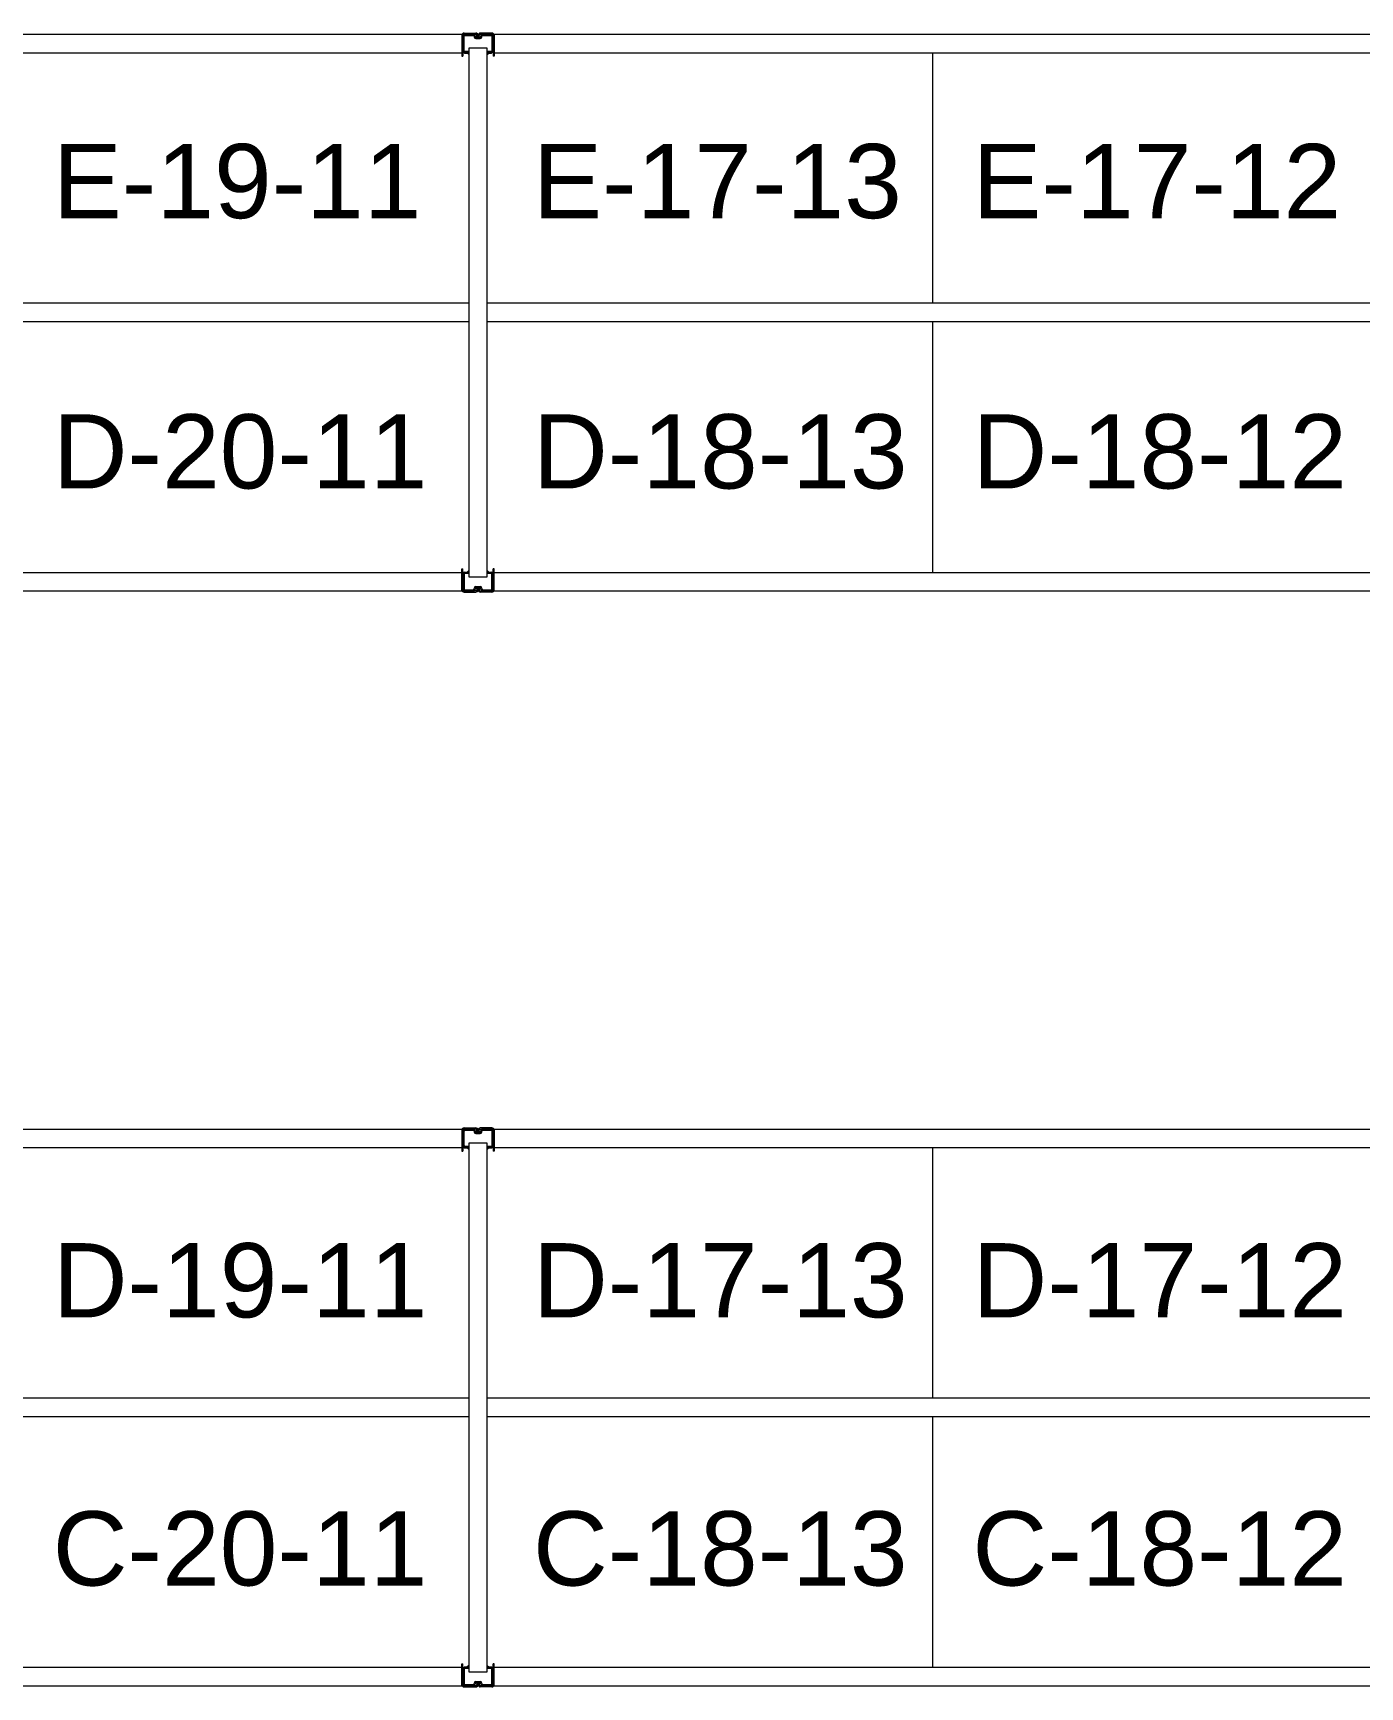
# Model space of a CAD drawing. Header units: inches. Extents: x 2743 to 10591, y -1604 to 5792.
# Drawn here: x 3371.4 to 3514.4, y 3691.9 to 3870.1 of the extents above; entities that cross this region are included whole.
import ezdxf

# ---------------------------------------------------------------- set-up
doc = ezdxf.new("R2010")
doc.units = ezdxf.units.IN
doc.header["$LTSCALE"] = 0.1875
doc.header["$MEASUREMENT"] = 0
for name, color, linetype, lineweight in [('22 Dimension', 7, 'Continuous', 5), ('32 Echelle', 160, 'Continuous', 15), ('33 Poutre', 30, 'Continuous', 15)]:
    doc.layers.add(name, color=color, linetype=linetype, lineweight=lineweight)
doc.styles.add('arial', font='')
doc.styles.get('arial').set_extended_font_data('Arial')

msp = doc.modelspace()

# ---------------------------------------------------------------- hatches: boundary and pattern name
at = {"layer": '32 Echelle'}
for points in [[(3418.33382, 3867.78941), (3418.33382, 3867.97691), (3418.14632, 3867.97691)], [(3418.33382, 3867.78941), (3418.33382, 3867.97691), (3418.14632, 3867.97691)], [(3420.33382, 3867.78941), (3420.33382, 3867.97691), (3420.52132, 3867.97691)], [(3420.33382, 3867.78941), (3420.33382, 3867.97691), (3420.52132, 3867.97691)], [(3418.33382, 3812.16441), (3418.33382, 3811.97691), (3418.14632, 3811.97691)], [(3418.33382, 3812.16441), (3418.33382, 3811.97691), (3418.14632, 3811.97691)], [(3420.33382, 3812.16441), (3420.33382, 3811.97691), (3420.52132, 3811.97691)], [(3420.33382, 3812.16441), (3420.33382, 3811.97691), (3420.52132, 3811.97691)], [(3418.33382, 3749.78941), (3418.33382, 3749.97691), (3418.14632, 3749.97691)], [(3418.33382, 3749.78941), (3418.33382, 3749.97691), (3418.14632, 3749.97691)], [(3420.33382, 3749.78941), (3420.33382, 3749.97691), (3420.52132, 3749.97691)], [(3420.33382, 3749.78941), (3420.33382, 3749.97691), (3420.52132, 3749.97691)], [(3418.33382, 3694.16441), (3418.33382, 3693.97691), (3418.14632, 3693.97691)], [(3418.33382, 3694.16441), (3418.33382, 3693.97691), (3418.14632, 3693.97691)], [(3420.33382, 3694.16441), (3420.33382, 3693.97691), (3420.52132, 3693.97691)], [(3420.33382, 3694.16441), (3420.33382, 3693.97691), (3420.52132, 3693.97691)]]:
    msp.add_hatch(color=256, dxfattribs=at).paths.add_polyline_path(points)

# ---------------------------------------------------------------- linework, layer by layer
at = {"layer": '22 Dimension'}
for p, q in [((3468.33382, 3840.97691), (3468.33382, 3867.97691)), ((3418.33382, 3840.97691), (3272.70882, 3840.97691)), ((3565.95882, 3840.97691), (3420.33382, 3840.97691)), ((3418.33382, 3838.97691), (3272.70882, 3838.97691)), ((3565.95882, 3838.97691), (3420.33382, 3838.97691)), ((3468.33382, 3811.97691), (3468.33382, 3838.97691)), ((3468.33382, 3722.97691), (3468.33382, 3749.97691)), ((3418.33382, 3722.97691), (3272.70882, 3722.97691)), ((3565.95882, 3722.97691), (3420.33382, 3722.97691)), ((3418.33382, 3720.97691), (3272.70882, 3720.97691)), ((3565.95882, 3720.97691), (3420.33382, 3720.97691)), ((3468.33382, 3693.97691), (3468.33382, 3720.97691))]:
    msp.add_line(p, q, dxfattribs=at)
at = {"layer": '32 Echelle', "linetype": 'Continuous', "lineweight": 25}
for p, q in [((3417.70886, 3869.79316), (3417.70886, 3868.16066)), ((3417.70886, 3869.79316), (3417.70886, 3868.16066)), ((3417.79886, 3868.16066), (3417.79886, 3869.79316)), ((3417.79886, 3868.16066), (3417.79886, 3869.79316)), ((3418.82145, 3869.97691), (3417.89261, 3869.97691)), ((3418.82145, 3869.97691), (3417.89261, 3869.97691)), ((3417.89261, 3869.88691), (3418.82145, 3869.88691)), ((3417.89261, 3869.88691), (3418.82145, 3869.88691)), ((3418.9111, 3869.82057), (3418.95501, 3869.67693)), ((3418.9111, 3869.82057), (3418.95501, 3869.67693)), ((3419.04108, 3869.70325), (3418.99717, 3869.84688)), ((3419.04108, 3869.70325), (3418.99717, 3869.84688)), ((3419.5369, 3869.63691), (3419.13073, 3869.63691)), ((3419.5369, 3869.63691), (3419.13073, 3869.63691)), ((3419.67047, 3869.84688), (3419.62655, 3869.70325)), ((3419.67047, 3869.84688), (3419.62655, 3869.70325)), ((3419.71262, 3869.67693), (3419.75653, 3869.82057)), ((3419.71262, 3869.67693), (3419.75653, 3869.82057)), ((3420.77502, 3869.97691), (3419.84619, 3869.97691)), ((3420.77502, 3869.97691), (3419.84619, 3869.97691)), ((3419.84619, 3869.88691), (3420.77502, 3869.88691)), ((3419.84619, 3869.88691), (3420.77502, 3869.88691)), ((3420.86877, 3869.79316), (3420.86877, 3868.16066)), ((3420.86877, 3869.79316), (3420.86877, 3868.16066)), ((3420.95877, 3868.16066), (3420.95877, 3869.79316)), ((3420.95877, 3868.16066), (3420.95877, 3869.79316)), ((3418.30886, 3868.06691), (3417.89261, 3868.06691)), ((3418.30886, 3868.06691), (3417.89261, 3868.06691)), ((3417.89261, 3867.97691), (3418.30886, 3867.97691)), ((3417.89261, 3867.97691), (3418.30886, 3867.97691)), ((3418.30886, 3867.97691), (3418.30886, 3868.06691)), ((3418.30886, 3867.97691), (3418.30886, 3868.06691)), ((3419.13073, 3869.54691), (3419.5369, 3869.54691)), ((3419.13073, 3869.54691), (3419.5369, 3869.54691)), ((3420.77502, 3868.06691), (3420.35877, 3868.06691)), ((3420.35877, 3868.06691), (3420.35877, 3867.97691)), ((3420.77502, 3868.06691), (3420.35877, 3868.06691)), ((3420.35877, 3868.06691), (3420.35877, 3867.97691)), ((3420.35877, 3867.97691), (3420.77502, 3867.97691)), ((3420.35877, 3867.97691), (3420.77502, 3867.97691)), ((3417.70886, 3810.16066), (3417.70886, 3811.79316)), ((3417.70886, 3810.16066), (3417.70886, 3811.79316)), ((3417.79886, 3811.79316), (3417.79886, 3810.16066)), ((3417.79886, 3811.79316), (3417.79886, 3810.16066)), ((3417.89261, 3811.97691), (3418.30886, 3811.97691)), ((3417.89261, 3811.97691), (3418.30886, 3811.97691)), ((3418.30886, 3811.88691), (3417.89261, 3811.88691)), ((3418.30886, 3811.88691), (3417.89261, 3811.88691)), ((3418.30886, 3811.97691), (3418.30886, 3811.88691)), ((3418.30886, 3811.97691), (3418.30886, 3811.88691)), ((3420.35877, 3811.97691), (3420.77502, 3811.97691)), ((3420.35877, 3811.88691), (3420.35877, 3811.97691)), ((3420.35877, 3811.97691), (3420.77502, 3811.97691)), ((3420.35877, 3811.88691), (3420.35877, 3811.97691)), ((3420.77502, 3811.88691), (3420.35877, 3811.88691)), ((3420.77502, 3811.88691), (3420.35877, 3811.88691)), ((3420.86877, 3810.16066), (3420.86877, 3811.79316)), ((3420.86877, 3810.16066), (3420.86877, 3811.79316)), ((3420.95877, 3811.79316), (3420.95877, 3810.16066)), ((3420.95877, 3811.79316), (3420.95877, 3810.16066)), ((3417.89261, 3810.06691), (3418.82145, 3810.06691)), ((3417.89261, 3810.06691), (3418.82145, 3810.06691)), ((3418.82145, 3809.97691), (3417.89261, 3809.97691)), ((3418.82145, 3809.97691), (3417.89261, 3809.97691)), ((3418.9111, 3810.13325), (3418.95501, 3810.27688)), ((3418.9111, 3810.13325), (3418.95501, 3810.27688)), ((3419.04108, 3810.25057), (3418.99717, 3810.10693)), ((3419.04108, 3810.25057), (3418.99717, 3810.10693)), ((3419.13073, 3810.40691), (3419.5369, 3810.40691)), ((3419.13073, 3810.40691), (3419.5369, 3810.40691)), ((3419.5369, 3810.31691), (3419.13073, 3810.31691)), ((3419.5369, 3810.31691), (3419.13073, 3810.31691)), ((3419.67047, 3810.10693), (3419.62655, 3810.25057)), ((3419.67047, 3810.10693), (3419.62655, 3810.25057)), ((3419.71262, 3810.27688), (3419.75653, 3810.13325)), ((3419.71262, 3810.27688), (3419.75653, 3810.13325)), ((3419.84619, 3810.06691), (3420.77502, 3810.06691)), ((3419.84619, 3810.06691), (3420.77502, 3810.06691)), ((3420.77502, 3809.97691), (3419.84619, 3809.97691)), ((3420.77502, 3809.97691), (3419.84619, 3809.97691)), ((3418.82145, 3751.97691), (3417.89261, 3751.97691)), ((3418.82145, 3751.97691), (3417.89261, 3751.97691)), ((3420.77502, 3751.97691), (3419.84619, 3751.97691)), ((3420.77502, 3751.97691), (3419.84619, 3751.97691)), ((3417.70886, 3751.79316), (3417.70886, 3750.16066)), ((3417.70886, 3751.79316), (3417.70886, 3750.16066)), ((3417.79886, 3750.16066), (3417.79886, 3751.79316)), ((3417.79886, 3750.16066), (3417.79886, 3751.79316)), ((3417.89261, 3751.88691), (3418.82145, 3751.88691)), ((3417.89261, 3751.88691), (3418.82145, 3751.88691)), ((3418.9111, 3751.82057), (3418.95501, 3751.67693)), ((3418.9111, 3751.82057), (3418.95501, 3751.67693)), ((3419.04108, 3751.70325), (3418.99717, 3751.84688)), ((3419.04108, 3751.70325), (3418.99717, 3751.84688)), ((3419.5369, 3751.63691), (3419.13073, 3751.63691)), ((3419.5369, 3751.63691), (3419.13073, 3751.63691)), ((3419.13073, 3751.54691), (3419.5369, 3751.54691)), ((3419.13073, 3751.54691), (3419.5369, 3751.54691)), ((3419.67047, 3751.84688), (3419.62655, 3751.70325)), ((3419.67047, 3751.84688), (3419.62655, 3751.70325)), ((3419.71262, 3751.67693), (3419.75653, 3751.82057)), ((3419.71262, 3751.67693), (3419.75653, 3751.82057)), ((3419.84619, 3751.88691), (3420.77502, 3751.88691)), ((3419.84619, 3751.88691), (3420.77502, 3751.88691)), ((3420.86877, 3751.79316), (3420.86877, 3750.16066)), ((3420.86877, 3751.79316), (3420.86877, 3750.16066)), ((3420.95877, 3750.16066), (3420.95877, 3751.79316)), ((3420.95877, 3750.16066), (3420.95877, 3751.79316)), ((3418.30886, 3750.06691), (3417.89261, 3750.06691)), ((3418.30886, 3750.06691), (3417.89261, 3750.06691)), ((3417.89261, 3749.97691), (3418.30886, 3749.97691)), ((3417.89261, 3749.97691), (3418.30886, 3749.97691)), ((3418.30886, 3749.97691), (3418.30886, 3750.06691)), ((3418.30886, 3749.97691), (3418.30886, 3750.06691)), ((3420.77502, 3750.06691), (3420.35877, 3750.06691)), ((3420.35877, 3750.06691), (3420.35877, 3749.97691)), ((3420.77502, 3750.06691), (3420.35877, 3750.06691)), ((3420.35877, 3750.06691), (3420.35877, 3749.97691)), ((3420.35877, 3749.97691), (3420.77502, 3749.97691)), ((3420.35877, 3749.97691), (3420.77502, 3749.97691)), ((3417.70886, 3692.16066), (3417.70886, 3693.79316)), ((3417.70886, 3692.16066), (3417.70886, 3693.79316)), ((3417.79886, 3693.79316), (3417.79886, 3692.16066)), ((3417.79886, 3693.79316), (3417.79886, 3692.16066)), ((3417.89261, 3693.97691), (3418.30886, 3693.97691)), ((3417.89261, 3693.97691), (3418.30886, 3693.97691)), ((3418.30886, 3693.88691), (3417.89261, 3693.88691)), ((3418.30886, 3693.88691), (3417.89261, 3693.88691)), ((3418.30886, 3693.97691), (3418.30886, 3693.88691)), ((3418.30886, 3693.97691), (3418.30886, 3693.88691)), ((3420.35877, 3693.97691), (3420.77502, 3693.97691)), ((3420.35877, 3693.88691), (3420.35877, 3693.97691)), ((3420.35877, 3693.97691), (3420.77502, 3693.97691)), ((3420.35877, 3693.88691), (3420.35877, 3693.97691)), ((3420.77502, 3693.88691), (3420.35877, 3693.88691)), ((3420.77502, 3693.88691), (3420.35877, 3693.88691)), ((3420.86877, 3692.16066), (3420.86877, 3693.79316)), ((3420.86877, 3692.16066), (3420.86877, 3693.79316)), ((3420.95877, 3693.79316), (3420.95877, 3692.16066)), ((3420.95877, 3693.79316), (3420.95877, 3692.16066)), ((3417.89261, 3692.06691), (3418.82145, 3692.06691)), ((3417.89261, 3692.06691), (3418.82145, 3692.06691)), ((3418.82145, 3691.97691), (3417.89261, 3691.97691)), ((3418.82145, 3691.97691), (3417.89261, 3691.97691)), ((3418.9111, 3692.13325), (3418.95501, 3692.27688)), ((3418.9111, 3692.13325), (3418.95501, 3692.27688)), ((3419.04108, 3692.25057), (3418.99717, 3692.10693)), ((3419.04108, 3692.25057), (3418.99717, 3692.10693)), ((3419.13073, 3692.40691), (3419.5369, 3692.40691)), ((3419.13073, 3692.40691), (3419.5369, 3692.40691)), ((3419.5369, 3692.31691), (3419.13073, 3692.31691)), ((3419.5369, 3692.31691), (3419.13073, 3692.31691)), ((3419.67047, 3692.10693), (3419.62655, 3692.25057)), ((3419.67047, 3692.10693), (3419.62655, 3692.25057)), ((3419.71262, 3692.27688), (3419.75653, 3692.13325)), ((3419.71262, 3692.27688), (3419.75653, 3692.13325)), ((3419.84619, 3692.06691), (3420.77502, 3692.06691)), ((3419.84619, 3692.06691), (3420.77502, 3692.06691)), ((3420.77502, 3691.97691), (3419.84619, 3691.97691)), ((3420.77502, 3691.97691), (3419.84619, 3691.97691))]:
    msp.add_line(p, q, dxfattribs=at)
at = {"layer": '32 Echelle'}
for p, q in [((3418.33382, 3867.97691), (3418.14632, 3867.97691)), ((3418.33382, 3867.78941), (3418.14632, 3867.97691)), ((3418.33382, 3867.97691), (3418.14632, 3867.97691)), ((3418.33382, 3867.78941), (3418.14632, 3867.97691)), ((3420.33382, 3868.47691), (3418.33382, 3868.47691)), ((3418.33382, 3868.47691), (3418.33382, 3811.47691)), ((3420.33382, 3868.47691), (3418.33382, 3868.47691)), ((3418.33382, 3868.47691), (3418.33382, 3811.47691)), ((3418.33382, 3867.78941), (3418.33382, 3867.97691)), ((3418.33382, 3867.78941), (3418.33382, 3867.97691)), ((3420.33382, 3811.47691), (3420.33382, 3868.47691)), ((3420.33382, 3811.47691), (3420.33382, 3868.47691)), ((3420.33382, 3867.97691), (3420.52132, 3867.97691)), ((3420.33382, 3867.78941), (3420.33382, 3867.97691)), ((3420.33382, 3867.78941), (3420.52132, 3867.97691)), ((3420.33382, 3867.97691), (3420.52132, 3867.97691)), ((3420.33382, 3867.78941), (3420.33382, 3867.97691)), ((3420.33382, 3867.78941), (3420.52132, 3867.97691)), ((3418.33382, 3812.16441), (3418.14632, 3811.97691)), ((3418.33382, 3812.16441), (3418.14632, 3811.97691)), ((3418.33382, 3811.97691), (3418.14632, 3811.97691)), ((3418.33382, 3811.97691), (3418.14632, 3811.97691)), ((3418.33382, 3812.16441), (3418.33382, 3811.97691)), ((3418.33382, 3812.16441), (3418.33382, 3811.97691)), ((3418.33382, 3811.47691), (3420.33382, 3811.47691)), ((3418.33382, 3811.47691), (3420.33382, 3811.47691)), ((3420.33382, 3812.16441), (3420.33382, 3811.97691)), ((3420.33382, 3812.16441), (3420.52132, 3811.97691)), ((3420.33382, 3812.16441), (3420.33382, 3811.97691)), ((3420.33382, 3812.16441), (3420.52132, 3811.97691)), ((3420.33382, 3811.97691), (3420.52132, 3811.97691)), ((3420.33382, 3811.97691), (3420.52132, 3811.97691)), ((3420.33382, 3750.47691), (3418.33382, 3750.47691)), ((3418.33382, 3750.47691), (3418.33382, 3693.47691)), ((3420.33382, 3750.47691), (3418.33382, 3750.47691)), ((3418.33382, 3750.47691), (3418.33382, 3693.47691)), ((3420.33382, 3693.47691), (3420.33382, 3750.47691)), ((3420.33382, 3693.47691), (3420.33382, 3750.47691)), ((3418.33382, 3749.97691), (3418.14632, 3749.97691)), ((3418.33382, 3749.78941), (3418.14632, 3749.97691)), ((3418.33382, 3749.97691), (3418.14632, 3749.97691)), ((3418.33382, 3749.78941), (3418.14632, 3749.97691)), ((3418.33382, 3749.78941), (3418.33382, 3749.97691)), ((3418.33382, 3749.78941), (3418.33382, 3749.97691)), ((3420.33382, 3749.97691), (3420.52132, 3749.97691)), ((3420.33382, 3749.78941), (3420.33382, 3749.97691)), ((3420.33382, 3749.78941), (3420.52132, 3749.97691)), ((3420.33382, 3749.97691), (3420.52132, 3749.97691)), ((3420.33382, 3749.78941), (3420.33382, 3749.97691)), ((3420.33382, 3749.78941), (3420.52132, 3749.97691)), ((3418.33382, 3694.16441), (3418.14632, 3693.97691)), ((3418.33382, 3694.16441), (3418.14632, 3693.97691)), ((3418.33382, 3693.97691), (3418.14632, 3693.97691)), ((3418.33382, 3693.97691), (3418.14632, 3693.97691)), ((3418.33382, 3694.16441), (3418.33382, 3693.97691)), ((3418.33382, 3694.16441), (3418.33382, 3693.97691)), ((3418.33382, 3693.47691), (3420.33382, 3693.47691)), ((3418.33382, 3693.47691), (3420.33382, 3693.47691)), ((3420.33382, 3694.16441), (3420.33382, 3693.97691)), ((3420.33382, 3694.16441), (3420.52132, 3693.97691)), ((3420.33382, 3694.16441), (3420.33382, 3693.97691)), ((3420.33382, 3694.16441), (3420.52132, 3693.97691)), ((3420.33382, 3693.97691), (3420.52132, 3693.97691)), ((3420.33382, 3693.97691), (3420.52132, 3693.97691))]:
    msp.add_line(p, q, dxfattribs=at)
at = {"layer": '32 Echelle', "linetype": 'Continuous', "lineweight": 25}
for centre, radius, start, end in [((3417.89261, 3869.79316), 0.18375, 90, 180), ((3417.89261, 3869.79316), 0.18375, 90, 180), ((3417.89261, 3869.79316), 0.09375, 90, 180), ((3417.89261, 3869.79316), 0.09375, 90, 180), ((3418.82145, 3869.79316), 0.18375, 17, 90), ((3418.82145, 3869.79316), 0.18375, 17, 90), ((3418.82145, 3869.79316), 0.09375, 17, 90), ((3418.82145, 3869.79316), 0.09375, 17, 90), ((3419.13073, 3869.73066), 0.18375, 197, 270), ((3419.13073, 3869.73066), 0.18375, 197, 270), ((3419.13073, 3869.73066), 0.09375, 197, 270), ((3419.13073, 3869.73066), 0.09375, 197, 270), ((3419.5369, 3869.73066), 0.09375, 270, 343), ((3419.5369, 3869.73066), 0.09375, 270, 343), ((3419.5369, 3869.73066), 0.18375, 270, 343), ((3419.5369, 3869.73066), 0.18375, 270, 343), ((3419.84619, 3869.79316), 0.18375, 90, 163), ((3419.84619, 3869.79316), 0.18375, 90, 163), ((3419.84619, 3869.79316), 0.09375, 90, 163), ((3419.84619, 3869.79316), 0.09375, 90, 163), ((3420.77502, 3869.79316), 0.18375, 0, 90), ((3420.77502, 3869.79316), 0.18375, 0, 90), ((3420.77502, 3869.79316), 0.09375, 0, 90), ((3420.77502, 3869.79316), 0.09375, 0, 90), ((3417.89261, 3868.16066), 0.18375, 180, 270), ((3417.89261, 3868.16066), 0.18375, 180, 270), ((3417.89261, 3868.16066), 0.09375, 180, 270), ((3417.89261, 3868.16066), 0.09375, 180, 270), ((3420.77502, 3868.16066), 0.09375, 270, 0), ((3420.77502, 3868.16066), 0.18375, 270, 0), ((3420.77502, 3868.16066), 0.09375, 270, 0), ((3420.77502, 3868.16066), 0.18375, 270, 0), ((3417.89261, 3811.79316), 0.18375, 90, 180), ((3417.89261, 3811.79316), 0.18375, 90, 180), ((3417.89261, 3811.79316), 0.09375, 90, 180), ((3417.89261, 3811.79316), 0.09375, 90, 180), ((3420.77502, 3811.79316), 0.18375, 0, 90), ((3420.77502, 3811.79316), 0.18375, 0, 90), ((3420.77502, 3811.79316), 0.09375, 0, 90), ((3420.77502, 3811.79316), 0.09375, 0, 90), ((3417.89261, 3810.16066), 0.18375, 180, 270), ((3417.89261, 3810.16066), 0.18375, 180, 270), ((3417.89261, 3810.16066), 0.09375, 180, 270), ((3417.89261, 3810.16066), 0.09375, 180, 270), ((3418.82145, 3810.16066), 0.09375, 270, 343), ((3418.82145, 3810.16066), 0.09375, 270, 343), ((3418.82145, 3810.16066), 0.18375, 270, 343), ((3418.82145, 3810.16066), 0.18375, 270, 343), ((3419.13073, 3810.22316), 0.18375, 90, 163), ((3419.13073, 3810.22316), 0.18375, 90, 163), ((3419.13073, 3810.22316), 0.09375, 90, 163), ((3419.13073, 3810.22316), 0.09375, 90, 163), ((3419.5369, 3810.22316), 0.18375, 17, 90), ((3419.5369, 3810.22316), 0.18375, 17, 90), ((3419.5369, 3810.22316), 0.09375, 17, 90), ((3419.5369, 3810.22316), 0.09375, 17, 90), ((3419.84619, 3810.16066), 0.18375, 197, 270), ((3419.84619, 3810.16066), 0.18375, 197, 270), ((3419.84619, 3810.16066), 0.09375, 197, 270), ((3419.84619, 3810.16066), 0.09375, 197, 270), ((3420.77502, 3810.16066), 0.09375, 270, 0), ((3420.77502, 3810.16066), 0.18375, 270, 0), ((3420.77502, 3810.16066), 0.09375, 270, 0), ((3420.77502, 3810.16066), 0.18375, 270, 0), ((3417.89261, 3751.79316), 0.18375, 90, 180), ((3417.89261, 3751.79316), 0.18375, 90, 180), ((3418.82145, 3751.79316), 0.18375, 17, 90), ((3418.82145, 3751.79316), 0.18375, 17, 90), ((3419.84619, 3751.79316), 0.18375, 90, 163), ((3419.84619, 3751.79316), 0.18375, 90, 163), ((3420.77502, 3751.79316), 0.18375, 0, 90), ((3420.77502, 3751.79316), 0.18375, 0, 90), ((3417.89261, 3750.16066), 0.18375, 180, 270), ((3417.89261, 3750.16066), 0.18375, 180, 270), ((3417.89261, 3751.79316), 0.09375, 90, 180), ((3417.89261, 3751.79316), 0.09375, 90, 180), ((3417.89261, 3750.16066), 0.09375, 180, 270), ((3417.89261, 3750.16066), 0.09375, 180, 270), ((3418.82145, 3751.79316), 0.09375, 17, 90), ((3418.82145, 3751.79316), 0.09375, 17, 90), ((3419.13073, 3751.73066), 0.18375, 197, 270), ((3419.13073, 3751.73066), 0.18375, 197, 270), ((3419.13073, 3751.73066), 0.09375, 197, 270), ((3419.13073, 3751.73066), 0.09375, 197, 270), ((3419.5369, 3751.73066), 0.09375, 270, 343), ((3419.5369, 3751.73066), 0.09375, 270, 343), ((3419.5369, 3751.73066), 0.18375, 270, 343), ((3419.5369, 3751.73066), 0.18375, 270, 343), ((3419.84619, 3751.79316), 0.09375, 90, 163), ((3419.84619, 3751.79316), 0.09375, 90, 163), ((3420.77502, 3751.79316), 0.09375, 0, 90), ((3420.77502, 3751.79316), 0.09375, 0, 90), ((3420.77502, 3750.16066), 0.09375, 270, 0), ((3420.77502, 3750.16066), 0.18375, 270, 0), ((3420.77502, 3750.16066), 0.09375, 270, 0), ((3420.77502, 3750.16066), 0.18375, 270, 0), ((3417.89261, 3693.79316), 0.18375, 90, 180), ((3417.89261, 3693.79316), 0.18375, 90, 180), ((3417.89261, 3693.79316), 0.09375, 90, 180), ((3417.89261, 3693.79316), 0.09375, 90, 180), ((3420.77502, 3693.79316), 0.18375, 0, 90), ((3420.77502, 3693.79316), 0.18375, 0, 90), ((3420.77502, 3693.79316), 0.09375, 0, 90), ((3420.77502, 3693.79316), 0.09375, 0, 90), ((3417.89261, 3692.16066), 0.18375, 180, 270), ((3417.89261, 3692.16066), 0.18375, 180, 270), ((3417.89261, 3692.16066), 0.09375, 180, 270), ((3417.89261, 3692.16066), 0.09375, 180, 270), ((3418.82145, 3692.16066), 0.09375, 270, 343), ((3418.82145, 3692.16066), 0.09375, 270, 343), ((3418.82145, 3692.16066), 0.18375, 270, 343), ((3418.82145, 3692.16066), 0.18375, 270, 343), ((3419.13073, 3692.22316), 0.18375, 90, 163), ((3419.13073, 3692.22316), 0.18375, 90, 163), ((3419.13073, 3692.22316), 0.09375, 90, 163), ((3419.13073, 3692.22316), 0.09375, 90, 163), ((3419.5369, 3692.22316), 0.18375, 17, 90), ((3419.5369, 3692.22316), 0.18375, 17, 90), ((3419.5369, 3692.22316), 0.09375, 17, 90), ((3419.5369, 3692.22316), 0.09375, 17, 90), ((3419.84619, 3692.16066), 0.18375, 197, 270), ((3419.84619, 3692.16066), 0.18375, 197, 270), ((3419.84619, 3692.16066), 0.09375, 197, 270), ((3419.84619, 3692.16066), 0.09375, 197, 270), ((3420.77502, 3692.16066), 0.09375, 270, 0), ((3420.77502, 3692.16066), 0.18375, 270, 0), ((3420.77502, 3692.16066), 0.09375, 270, 0), ((3420.77502, 3692.16066), 0.18375, 270, 0)]:
    msp.add_arc(centre, radius, start, end, dxfattribs=at)
at = {"layer": '33 Poutre'}
for p, q in [((3273.45882, 3869.97691), (3417.58382, 3869.97691)), ((3417.58382, 3869.97691), (3417.58382, 3867.97691)), ((3417.58382, 3869.85191), (3417.58382, 3867.59591)), ((3417.70282, 3869.85191), (3417.70282, 3867.59591)), ((3417.82782, 3870.09591), (3419.08982, 3870.09591)), ((3419.08982, 3869.97691), (3417.82782, 3869.97691)), ((3419.21482, 3869.63691), (3419.21482, 3869.85191)), ((3419.21482, 3869.63691), (3419.33382, 3869.63691)), ((3419.33382, 3869.63691), (3419.33382, 3869.85191)), ((3419.33382, 3869.63691), (3419.33382, 3869.85191)), ((3419.45282, 3869.63691), (3419.33382, 3869.63691)), ((3419.45282, 3869.63691), (3419.45282, 3869.85191)), ((3420.83982, 3870.09591), (3419.57782, 3870.09591)), ((3419.57782, 3869.97691), (3420.83982, 3869.97691)), ((3420.96482, 3869.85191), (3420.96482, 3867.59591)), ((3421.08382, 3869.97691), (3565.20882, 3869.97691)), ((3421.08382, 3869.97691), (3421.08382, 3867.97691)), ((3421.08382, 3869.85191), (3421.08382, 3867.59591)), ((3273.45882, 3867.97691), (3417.58382, 3867.97691)), ((3421.08382, 3867.97691), (3565.20882, 3867.97691)), ((3417.58382, 3867.59591), (3417.70282, 3867.59591)), ((3421.08382, 3867.59591), (3420.96482, 3867.59591)), ((3273.45882, 3811.97691), (3417.58382, 3811.97691)), ((3417.58382, 3810.10191), (3417.58382, 3812.35791)), ((3417.58382, 3812.35791), (3417.70282, 3812.35791)), ((3417.58382, 3809.97691), (3417.58382, 3811.97691)), ((3417.70282, 3810.10191), (3417.70282, 3812.35791)), ((3421.08382, 3812.35791), (3420.96482, 3812.35791)), ((3420.96482, 3810.10191), (3420.96482, 3812.35791)), ((3421.08382, 3810.10191), (3421.08382, 3812.35791)), ((3421.08382, 3811.97691), (3565.20882, 3811.97691)), ((3421.08382, 3809.97691), (3421.08382, 3811.97691)), ((3273.45882, 3809.97691), (3417.58382, 3809.97691)), ((3419.08982, 3809.97691), (3417.82782, 3809.97691)), ((3417.82782, 3809.85791), (3419.08982, 3809.85791)), ((3419.21482, 3810.31691), (3419.21482, 3810.10191)), ((3419.21482, 3810.31691), (3419.33382, 3810.31691)), ((3419.33382, 3810.31691), (3419.33382, 3810.10191)), ((3419.33382, 3810.31691), (3419.33382, 3810.10191)), ((3419.45282, 3810.31691), (3419.33382, 3810.31691)), ((3419.45282, 3810.31691), (3419.45282, 3810.10191)), ((3419.57782, 3809.97691), (3420.83982, 3809.97691)), ((3420.83982, 3809.85791), (3419.57782, 3809.85791)), ((3421.08382, 3809.97691), (3565.20882, 3809.97691)), ((3273.45882, 3751.97691), (3417.58382, 3751.97691)), ((3417.58382, 3751.97691), (3417.58382, 3749.97691)), ((3417.82782, 3752.09591), (3419.08982, 3752.09591)), ((3419.08982, 3751.97691), (3417.82782, 3751.97691)), ((3420.83982, 3752.09591), (3419.57782, 3752.09591)), ((3419.57782, 3751.97691), (3420.83982, 3751.97691)), ((3421.08382, 3751.97691), (3565.20882, 3751.97691)), ((3421.08382, 3751.97691), (3421.08382, 3749.97691)), ((3417.58382, 3751.85191), (3417.58382, 3749.59591)), ((3417.70282, 3751.85191), (3417.70282, 3749.59591)), ((3419.21482, 3751.63691), (3419.21482, 3751.85191)), ((3419.21482, 3751.63691), (3419.33382, 3751.63691)), ((3419.33382, 3751.63691), (3419.33382, 3751.85191)), ((3419.33382, 3751.63691), (3419.33382, 3751.85191)), ((3419.45282, 3751.63691), (3419.33382, 3751.63691)), ((3419.45282, 3751.63691), (3419.45282, 3751.85191)), ((3420.96482, 3751.85191), (3420.96482, 3749.59591)), ((3421.08382, 3751.85191), (3421.08382, 3749.59591)), ((3273.45882, 3749.97691), (3417.58382, 3749.97691)), ((3417.58382, 3749.59591), (3417.70282, 3749.59591)), ((3421.08382, 3749.59591), (3420.96482, 3749.59591)), ((3421.08382, 3749.97691), (3565.20882, 3749.97691)), ((3273.45882, 3693.97691), (3417.58382, 3693.97691)), ((3417.58382, 3692.10191), (3417.58382, 3694.35791)), ((3417.58382, 3694.35791), (3417.70282, 3694.35791)), ((3417.58382, 3691.97691), (3417.58382, 3693.97691)), ((3417.70282, 3692.10191), (3417.70282, 3694.35791)), ((3421.08382, 3694.35791), (3420.96482, 3694.35791)), ((3420.96482, 3692.10191), (3420.96482, 3694.35791)), ((3421.08382, 3692.10191), (3421.08382, 3694.35791)), ((3421.08382, 3693.97691), (3565.20882, 3693.97691)), ((3421.08382, 3691.97691), (3421.08382, 3693.97691)), ((3273.45882, 3691.97691), (3417.58382, 3691.97691)), ((3419.08982, 3691.97691), (3417.82782, 3691.97691)), ((3417.82782, 3691.85791), (3419.08982, 3691.85791)), ((3419.21482, 3692.31691), (3419.21482, 3692.10191)), ((3419.21482, 3692.31691), (3419.33382, 3692.31691)), ((3419.33382, 3692.31691), (3419.33382, 3692.10191)), ((3419.33382, 3692.31691), (3419.33382, 3692.10191)), ((3419.45282, 3692.31691), (3419.33382, 3692.31691)), ((3419.45282, 3692.31691), (3419.45282, 3692.10191)), ((3419.57782, 3691.97691), (3420.83982, 3691.97691)), ((3420.83982, 3691.85791), (3419.57782, 3691.85791)), ((3421.08382, 3691.97691), (3565.20882, 3691.97691))]:
    msp.add_line(p, q, dxfattribs=at)
for centre, radius, start, end in [((3417.82782, 3869.85191), 0.244, 90, 180), ((3417.82782, 3869.85191), 0.125, 90, 180), ((3419.08982, 3869.85191), 0.244, 0, 90), ((3419.08982, 3869.85191), 0.125, 0, 90), ((3419.57782, 3869.85191), 0.244, 90, 180), ((3419.57782, 3869.85191), 0.125, 90, 180), ((3420.83982, 3869.85191), 0.244, 0, 90), ((3420.83982, 3869.85191), 0.125, 0, 90), ((3417.82782, 3810.10191), 0.244, 180, 270), ((3417.82782, 3810.10191), 0.125, 180, 270), ((3419.08982, 3810.10191), 0.125, 270, 0), ((3419.08982, 3810.10191), 0.244, 270, 0), ((3419.57782, 3810.10191), 0.244, 180, 270), ((3419.57782, 3810.10191), 0.125, 180, 270), ((3420.83982, 3810.10191), 0.244, 270, 0), ((3420.83982, 3810.10191), 0.125, 270, 0), ((3417.82782, 3751.85191), 0.244, 90, 180), ((3417.82782, 3751.85191), 0.125, 90, 180), ((3419.08982, 3751.85191), 0.244, 0, 90), ((3419.08982, 3751.85191), 0.125, 0, 90), ((3419.57782, 3751.85191), 0.244, 90, 180), ((3419.57782, 3751.85191), 0.125, 90, 180), ((3420.83982, 3751.85191), 0.244, 0, 90), ((3420.83982, 3751.85191), 0.125, 0, 90), ((3417.82782, 3692.10191), 0.244, 180, 270), ((3417.82782, 3692.10191), 0.125, 180, 270), ((3419.08982, 3692.10191), 0.125, 270, 0), ((3419.08982, 3692.10191), 0.244, 270, 0), ((3419.57782, 3692.10191), 0.244, 180, 270), ((3419.57782, 3692.10191), 0.125, 180, 270), ((3420.83982, 3692.10191), 0.244, 270, 0), ((3420.83982, 3692.10191), 0.125, 270, 0)]:
    msp.add_arc(centre, radius, start, end, dxfattribs=at)

# ---------------------------------------------------------------- texts
at = {"layer": '22 Dimension', "char_height": 8, "attachment_point": 1, "style": 'arial'}
for s, insert in [('{\\fArial Unicode MS|b0|i0|c0|p2;\\C8;E-19-11}', (3373.49369, 3858.14821)), ('{\\fArial Unicode MS|b0|i0|c0|p2;\\C8;E-17-13}', (3425.2548, 3858.14821)), ('{\\fArial Unicode MS|b0|i0|c0|p2;\\C8;E-17-12}', (3472.61083, 3858.14821)), ('{\\fArial Unicode MS|b0|i0|c0|p2;\\C8;D-20-11}', (3373.49369, 3829.01524)), ('{\\fArial Unicode MS|b0|i0|c0|p2;\\C8;D-18-13}', (3425.2548, 3829.01524)), ('{\\fArial Unicode MS|b0|i0|c0|p2;\\C8;D-18-12}', (3472.61083, 3829.01524)), ('{\\fArial Unicode MS|b0|i0|c0|p2;\\C8;D-19-11}', (3373.49369, 3739.68408)), ('{\\fArial Unicode MS|b0|i0|c0|p2;\\C8;D-17-13}', (3425.2548, 3739.68408)), ('{\\fArial Unicode MS|b0|i0|c0|p2;\\C8;D-17-12}', (3472.61083, 3739.68408)), ('{\\fArial Unicode MS|b0|i0|c0|p2;\\C8;C-20-11}', (3373.49369, 3710.78564)), ('{\\fArial Unicode MS|b0|i0|c0|p2;\\C8;C-18-13}', (3425.2548, 3710.78564)), ('{\\fArial Unicode MS|b0|i0|c0|p2;\\C8;C-18-12}', (3472.61083, 3710.78564))]:
    msp.add_mtext_dynamic_manual_height_columns(s, width=68.8901007, gutter_width=5, heights=[0], dxfattribs=dict(at, insert=insert))

doc.saveas('drawing.dxf')
